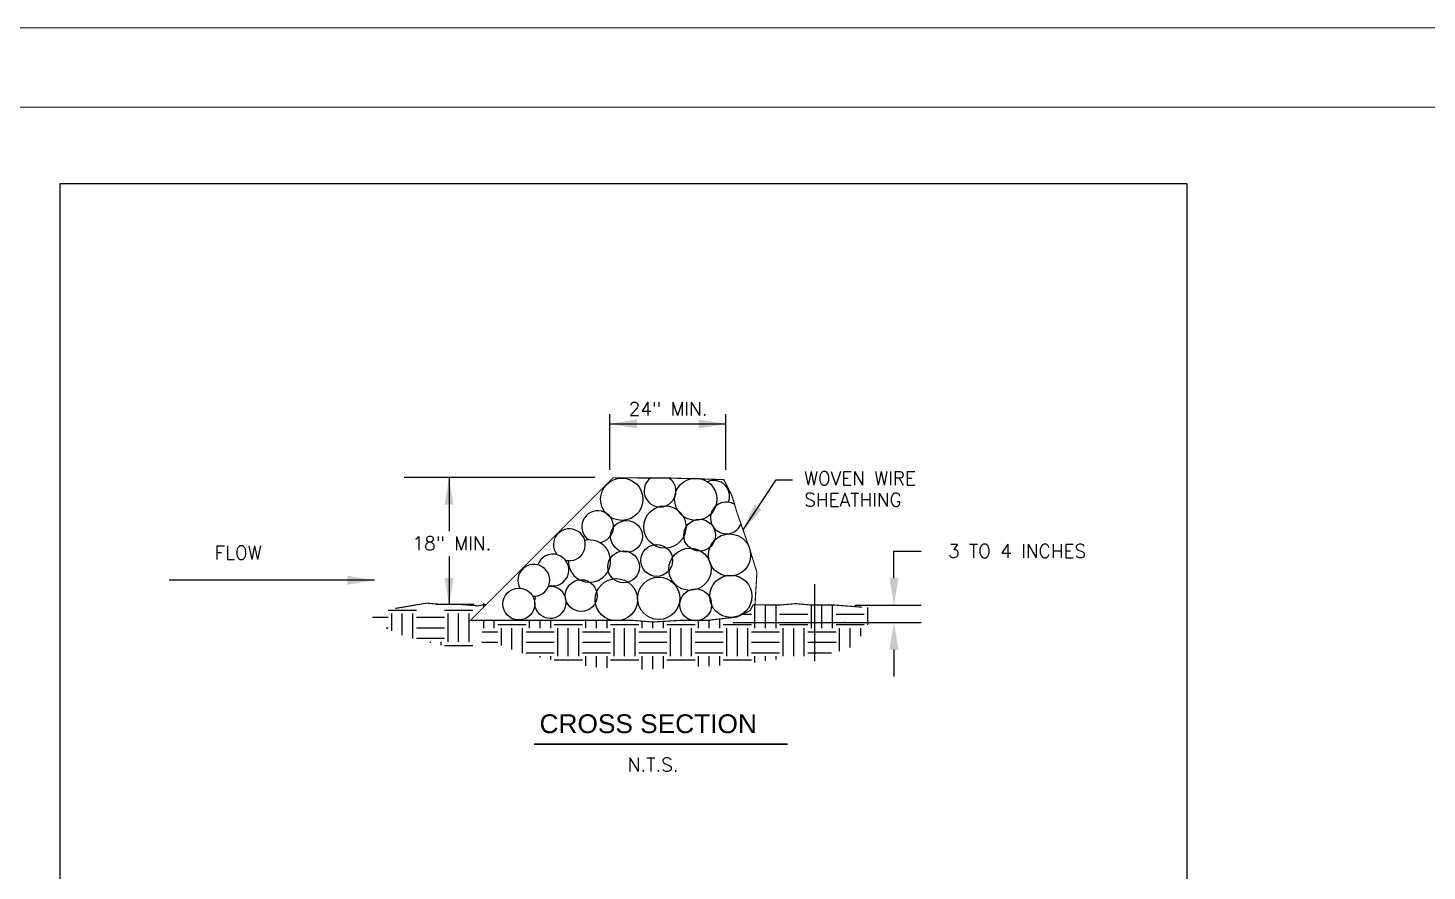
# Paper-space layout 'ECDetails' of a CAD drawing. Extents: x -17.7 to 50.7, y 16.3 to 38.3.
# Drawn here: x -1.4 to 7.45, y 33 to 38.33 of the extents above; entities that cross this region are included whole.
import ezdxf

# ---------------------------------------------------------------- set-up
doc = ezdxf.new("R2010")
doc.units = 0
doc.header["$MEASUREMENT"] = 0
doc.layers.add('D-ROCK-BERM', color=7, linetype='Continuous')
doc.layers.add('TBLK', color=2, linetype='Continuous')
doc.layers.add('PLOTAREA', color=7, linetype='Continuous', plot=False)
doc.styles.add('ROMANS', font='romans.shx', dxfattribs={"height": 3.5})
doc.styles.get("Standard").update_dxf_attribs({"font": 'ARIAL.TTF'})

# ---------------------------------------------------------------- blocks, each defined once
blk = doc.blocks.new('ROCK-BERM-1')
at = {"layer": 'D-ROCK-BERM'}
for p, q in [((8.0344, 10.5429), (0.5344, 10.5429)), ((0.5344, 10.5429), (0.5344, 0.3617)), ((8.0344, 10.5429), (0.5344, 10.5429)), ((8.0344, 0.3617), (8.0344, 10.5429)), ((5.5548, 7.8803), (5.5548, 7.3668))]:
    blk.add_line(p, q, dxfattribs=at)
at = {"layer": 'D-ROCK-BERM', "color": 5, "linetype": 'ByBlock'}
for p, q in [((4.194, 8.6405), (4.194, 9.0118)), ((4.194, 8.9463), (4.9653, 8.9463)), ((4.9653, 8.6405), (4.9653, 9.0118)), ((4.0935, 8.5895), (2.8258, 8.5895)), ((3.124, 8.5895), (3.124, 8.2327)), ((5.0799, 8.2416), (5.3001, 8.575)), ((5.3001, 8.575), (5.4092, 8.575)), ((6.0843, 7.92), (6.0843, 8.1)), ((6.0843, 8.1), (6.2643, 8.1)), ((3.124, 8.0653), (3.124, 7.7413)), ((2.6272, 7.906), (1.2609, 7.906)), ((3.2913, 7.7441), (3.0368, 7.7441)), ((5.8231, 7.74), (6.2643, 7.74)), ((5.0124, 7.6244), (6.2643, 7.6244)), ((6.0843, 7.4444), (6.0843, 7.2644))]:
    blk.add_line(p, q, dxfattribs=at)
at = {"layer": 'D-ROCK-BERM', "color": 8}
for p, q in [((3.3549, 7.7267), (3.3549, 7.7503)), ((5.1596, 7.5871), (5.1596, 7.7429)), ((5.2299, 7.5871), (5.2299, 7.7414)), ((5.3002, 7.5871), (5.3002, 7.7413)), ((5.5346, 7.5871), (5.5346, 7.7413)), ((5.6049, 7.5871), (5.6049, 7.7413)), ((5.6752, 7.5871), (5.6752, 7.7413)), ((2.6144, 7.6601), (2.719, 7.6601)), ((2.719, 7.7069), (2.9065, 7.7069)), ((2.7424, 7.5689), (2.7424, 7.6835)), ((2.8127, 7.5414), (2.8127, 7.6835)), ((2.883, 7.5179), (2.883, 7.6835)), ((2.9065, 7.6601), (3.094, 7.6601)), ((3.094, 7.7069), (3.2815, 7.7069)), ((3.1174, 7.496), (3.1174, 7.6835)), ((3.1877, 7.496), (3.1877, 7.6835)), ((3.258, 7.496), (3.258, 7.6835)), ((3.3549, 7.5871), (3.3549, 7.639)), ((3.4252, 7.5871), (3.4252, 7.639)), ((3.6596, 7.5871), (3.6596, 7.639)), ((3.7299, 7.5871), (3.7299, 7.639)), ((3.8002, 7.5871), (3.8002, 7.639)), ((4.0346, 7.5871), (4.0346, 7.6446)), ((4.1049, 7.5871), (4.1049, 7.639)), ((4.1752, 7.5871), (4.1752, 7.639)), ((4.4096, 7.5871), (4.4096, 7.6337)), ((4.7846, 7.5871), (4.7846, 7.639)), ((4.8549, 7.5871), (4.8549, 7.6404)), ((4.9252, 7.5871), (4.9252, 7.6482)), ((5.0799, 7.6808), (5.1361, 7.6808)), ((5.3236, 7.6808), (5.5111, 7.6808)), ((5.6986, 7.6808), (5.8861, 7.6808)), ((5.9096, 7.6099), (5.9096, 7.7237)), ((2.706, 7.5898), (2.719, 7.5898)), ((2.9065, 7.5898), (3.094, 7.5898)), ((3.3441, 7.5636), (3.4486, 7.5636)), ((3.4486, 7.6105), (3.6361, 7.6105)), ((3.4721, 7.4725), (3.4721, 7.5871)), ((3.5424, 7.4449), (3.5424, 7.5871)), ((3.6127, 7.4215), (3.6127, 7.5871)), ((3.6361, 7.5636), (3.8236, 7.5636)), ((3.8236, 7.6105), (4.0111, 7.6105)), ((3.8471, 7.3996), (3.8471, 7.5871)), ((3.9174, 7.3996), (3.9174, 7.5871)), ((3.9877, 7.3996), (3.9877, 7.5871)), ((4.0111, 7.5636), (4.1986, 7.5636)), ((4.1986, 7.6105), (4.3861, 7.6105)), ((4.2221, 7.3996), (4.2221, 7.5871)), ((4.2924, 7.3996), (4.2924, 7.5871)), ((4.3627, 7.3996), (4.3627, 7.5871)), ((4.3861, 7.5636), (4.5736, 7.5636)), ((4.4799, 7.5871), (4.4799, 7.628)), ((4.5502, 7.5871), (4.5502, 7.6321)), ((4.5736, 7.6105), (4.7611, 7.6105)), ((4.5971, 7.3996), (4.5971, 7.5871)), ((4.6674, 7.3996), (4.6674, 7.5871)), ((4.7377, 7.3996), (4.7377, 7.5871)), ((4.7611, 7.5636), (4.9486, 7.5636)), ((4.9486, 7.6105), (5.1361, 7.6105)), ((4.9721, 7.3996), (4.9721, 7.5871)), ((5.0424, 7.3996), (5.0424, 7.5871)), ((5.1127, 7.3996), (5.1127, 7.5871)), ((5.1361, 7.5636), (5.3236, 7.5636)), ((5.3236, 7.6105), (5.5111, 7.6105)), ((5.3471, 7.3996), (5.3471, 7.5871)), ((5.4174, 7.3996), (5.4174, 7.5871)), ((5.4877, 7.3996), (5.4877, 7.5871)), ((5.5111, 7.5636), (5.6986, 7.5636)), ((5.6986, 7.6105), (5.8861, 7.6105)), ((5.7221, 7.4345), (5.7221, 7.5871)), ((5.7924, 7.4592), (5.7924, 7.5871)), ((5.8627, 7.5333), (5.8627, 7.5871)), ((2.9065, 7.5194), (3.094, 7.5194)), ((3.0002, 7.4883), (3.0002, 7.496)), ((3.0705, 7.4732), (3.0705, 7.496)), ((3.094, 7.4726), (3.2815, 7.4726)), ((3.3422, 7.4933), (3.4486, 7.4933)), ((3.6361, 7.4933), (3.8236, 7.4933)), ((4.0111, 7.4933), (4.1986, 7.4933)), ((4.3861, 7.4933), (4.5736, 7.4933)), ((4.7611, 7.4933), (4.9486, 7.4933)), ((5.1361, 7.4933), (5.3236, 7.4933)), ((5.5111, 7.4933), (5.6986, 7.4933)), ((3.6361, 7.423), (3.8236, 7.423)), ((3.7299, 7.3918), (3.7299, 7.3996)), ((3.8002, 7.3767), (3.8002, 7.3996)), ((3.8236, 7.3761), (4.0111, 7.3761)), ((4.0111, 7.423), (4.1986, 7.423)), ((4.0346, 7.3359), (4.0346, 7.3996)), ((4.1049, 7.327), (4.1049, 7.3996)), ((4.1752, 7.3228), (4.1752, 7.3996)), ((4.1986, 7.3761), (4.3861, 7.3761)), ((4.3861, 7.423), (4.5736, 7.423)), ((4.4096, 7.3111), (4.4096, 7.3996)), ((4.4799, 7.3148), (4.4799, 7.3996)), ((4.5502, 7.3185), (4.5502, 7.3996)), ((4.5736, 7.3761), (4.7611, 7.3761)), ((4.7611, 7.423), (4.9486, 7.423)), ((4.7846, 7.3309), (4.7846, 7.3996)), ((4.8549, 7.3347), (4.8549, 7.3996)), ((4.9252, 7.3385), (4.9252, 7.3996)), ((4.9486, 7.3761), (5.1361, 7.3761)), ((5.1361, 7.423), (5.3236, 7.423)), ((5.1596, 7.3595), (5.1596, 7.3996)), ((5.2299, 7.3693), (5.2299, 7.3996)), ((5.3002, 7.3791), (5.3002, 7.3996)), ((5.5111, 7.423), (5.6677, 7.423))]:
    blk.add_line(p, q, dxfattribs=at)
at = {"layer": 'D-ROCK-BERM', "color": 5}
for points, const_width in [([(4.3798, 8.5863), (4.2151, 8.5869), (4.2151, 8.5869), (3.2672, 7.639), (4.0496, 7.639)], 0.007), ([(2.767, 7.7185), (2.9767, 7.7535), (3.0755, 7.7445), (3.2012, 7.7445), (3.318, 7.7355), (3.3629, 7.7445), (3.3713, 7.7431)], 0.0075), ([(5.1474, 7.7431), (5.2318, 7.7413), (5.3306, 7.7413), (5.4294, 7.7503), (5.5282, 7.7413), (5.6809, 7.7413), (5.8728, 7.7266)], 0.0075)]:
    blk.add_lwpolyline(points, dxfattribs=dict(at, const_width=const_width))
for points in [[(5.1597, 7.7429, 0.0075, 0.0075, 0), (5.1724, 7.9584, 0.0075, 0.0075, 0), (5.1173, 8.1346, 0.0075, 0.0075, 0), (5.0403, 8.3549, 0.0075, 0.0075, 0), (5.0072, 8.4651, 0.0075, 0.0075, 0), (4.9522, 8.5753, 0.0075, 0.0075, 0), (4.5779, 8.5863, 0.0075, 0.0075, 0), (4.3798, 8.5863, 0.0075, 0.0075, 0)], [(4.0496, 7.639, 0.0075, 0.0075, 0), (4.1927, 7.639, 0.0075, 0.0075, 0), (4.3468, 7.639, 0.0075, 0.0075, 0), (4.4789, 7.6279, 0.0075, 0.0075, 0), (4.666, 7.639, 0.0075, 0.0075, 0), (4.8421, 7.639, 0.0075, 0.0075, 0), (5.0403, 7.661, 0.0075, 0.0075, 0), (5.1283, 7.705, 0.0075, 0.0075, 0), (5.1474, 7.7431, 0.0075, 0.0075, 0)]]:
    blk.add_lwpolyline(points, format="xyseb", dxfattribs=at)
at = {"layer": 'D-ROCK-BERM', "color": 1, "const_width": 0.01}
blk.add_lwpolyline([(3.6897, 6.8153), (5.3766, 6.8153)], dxfattribs=at)
at = {"layer": 'D-ROCK-BERM', "color": 6}
for centre, radius in [((4.2734, 8.4446), 0.1407), ((4.7652, 8.4449), 0.1407), ((4.5599, 8.2603), 0.1407), ((4.305, 8.1979), 0.1059), ((4.791, 8.2054), 0.1059), ((4.9901, 8.0731), 0.1407), ((4.2857, 7.9946), 0.1059), ((4.5058, 8.0374), 0.1059), ((4.727, 7.979), 0.1407), ((4.237, 7.7757), 0.1407), ((4.5193, 7.7855), 0.1407), ((4.9989, 7.7996), 0.1407), ((3.5883, 7.7475), 0.1059), ((4.0035, 7.8037), 0.1059), ((4.7649, 7.7422), 0.1059)]:
    blk.add_circle(centre, radius, dxfattribs=at)
for centre, radius, start, end in [((4.5279, 8.4997), 0.1059, 125.25288, 54.42851), ((4.8849, 8.4636), 0.1059, 338.87918, 112.60015), ((4.9692, 8.3205), 0.1059, 59.27473, 337.08497), ((4.1132, 8.262), 0.1059, 276.75311, 236.18216), ((4.8849, 8.4636), 0.1059, 262.12292, 265.20555), ((3.9248, 8.1423), 0.1059, 255.0691, 218.61967), ((4.0581, 8.0333), 0.1407, 178.67393, 102.8392), ((3.6878, 7.9052), 0.1059, 266.10711, 209.39508), ((3.8147, 7.9738), 0.1059, 255.48729, 161.29075), ((3.7977, 7.7591), 0.1059, 157.34006, 96.59879)]:
    blk.add_arc(centre, radius, start, end, dxfattribs=at)
at = {"layer": 'D-ROCK-BERM', "color": 5, "linetype": 'ByBlock'}
blk.add_point((6.0843, 7.74), dxfattribs=at)
at = {"layer": 'D-ROCK-BERM', "color": 8}
blk.add_point((5.7559, 7.6244), dxfattribs=at)
at = {"layer": 'D-ROCK-BERM', "color": 5, "linetype": 'ByBlock'}
for points in [[(4.374, 8.9163), (4.374, 8.9763), (4.194, 8.9463)], [(4.7853, 8.9163), (4.7853, 8.9763), (4.9653, 8.9463)], [(3.094, 8.4095), (3.154, 8.4095), (3.124, 8.5895)], [(5.2041, 8.3752), (5.1541, 8.4083), (5.0799, 8.2416)], [(2.4472, 7.936), (2.4472, 7.876), (2.6272, 7.906)], [(3.154, 7.9213), (3.094, 7.9213), (3.124, 7.7413)], [(6.1143, 7.92), (6.0543, 7.92), (6.0843, 7.74)], [(6.1143, 7.4444), (6.0543, 7.4444), (6.0843, 7.6244)]]:
    blk.add_solid(points, dxfattribs=at)
at = {"layer": 'D-ROCK-BERM', "color": 6, "style": 'ROMANS'}
for s, p in [('24" MIN.', (4.3192, 9.0013)), ('WOVEN WIRE', (5.4861, 8.5383)), ('SHEATHING', (5.4876, 8.3963)), ('18" MIN.', (2.8809, 8.107)), ('FLOW', (1.5645, 8.044))]:
    blk.add_text(s, height=0.09, dxfattribs=at).set_placement(p)
at = {"layer": 'D-ROCK-BERM', "color": 6, "linetype": 'ByBlock', "style": 'ROMANS'}
blk.add_text('3 TO 4 INCHES', height=0.09, dxfattribs=at).set_placement((6.4443, 8.055))
at = {"layer": 'D-ROCK-BERM', "color": 1}
blk.add_text('CROSS SECTION', height=0.125, dxfattribs=at).set_placement((3.7264, 6.8887))
at = {"layer": 'D-ROCK-BERM', "color": 5, "linetype": 'ByBlock', "style": 'ROMANS'}
blk.add_text('N.T.S.', height=0.09, dxfattribs=at).set_placement((4.312, 6.6332))

psp = doc.layouts.new('ECDetails')

# ---------------------------------------------------------------- linework, layer by layer
at = {"layer": 'PLOTAREA', "color": 7, "lineweight": 0}
psp.add_line((-17.711, 38.3337), (16.289, 38.3337), dxfattribs=at)
at = {"layer": 'TBLK', "color": 2, "lineweight": 0}
psp.add_line((-16.711, 37.8337), (15.789, 37.8337), dxfattribs=at)

# ---------------------------------------------------------------- block references
at = {"xscale": 0.95, "yscale": 0.95, "zscale": 0.95}
psp.add_blockref('ROCK-BERM-1', (-1.7034, 27.3323), dxfattribs=at)

doc.saveas('drawing.dxf')
